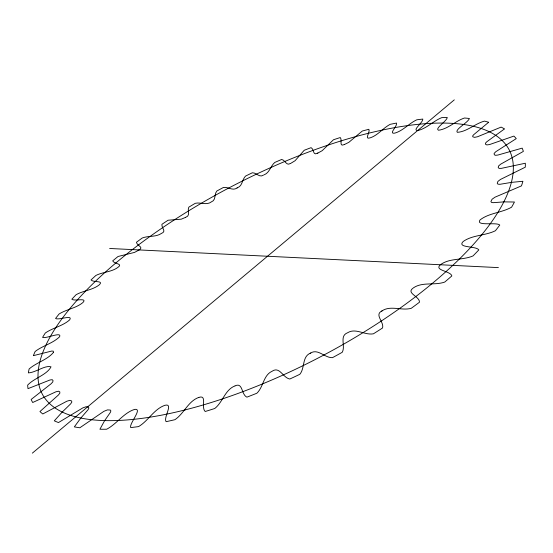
<?xml version="1.0" encoding="UTF-8"?>
<svg xmlns="http://www.w3.org/2000/svg" width="553" height="553" viewBox="0 0 553 553"><rect width="100%" height="100%" fill="white"/><g stroke="black" fill="none" stroke-linecap="round" stroke-linejoin="round"><path stroke-width="0.83" d="M53.406 352.385L53.344 351.196L51.782 351.037L33.367 355.655A275.871 100.736 -27.6 0 1 35.164 351.466C42.712 345.646 52.874 343.413 59.641 336.715C61.977 331.233 45.705 339.03 42.588 337.392A275.871 100.736 -27.6 0 1 45.298 333.017C52.894 327.742 62.8 326.056 69.671 319.855C73.279 314.318 58.452 320.477 55.57 318.473A275.871 100.736 -27.6 0 1 59.095 313.993C66.595 309.279 76.155 308.187 82.985 302.484C87.761 297.286 74.372 301.565 71.855 299.221A275.871 100.736 -27.6 0 1 76.093 294.714C83.392 290.574 92.538 290.118 99.187 284.913C104.268 280.226 93.374 282.756 91.031 279.942A275.871 100.736 -27.6 0 1 95.883 275.463C102.865 271.91 111.478 272.111 117.858 267.431C123.43 263.525 114.492 264.189 112.681 260.885A275.871 100.736 -27.6 0 1 118.052 256.488L134.51 252.417L138.844 250.101M53.378 352.461C47.579 359.726 36.332 362.581 29.129 368.969A275.871 100.736 -27.6 0 0 28.362 372.881C35.433 372.694 44.917 364.966 51.021 366.819C46.853 374.969 34.182 378.072 27.65 385.116A275.871 100.736 -27.6 0 0 28.009 388.648L50.005 379.98L52.231 379.676L53.06 380.623L52.749 381.978L51.056 383.81L31.141 399.466A275.871 100.736 -27.6 0 0 32.71 402.508L55.964 391.78L58.549 391.206L59.807 391.932L59.848 393.135L58.445 394.98L39.947 411.536A275.871 100.736 -27.6 0 0 42.795 413.969L66.92 401.195L69.83 400.351L71.648 400.98L71.8 402.107L70.708 403.794L62.047 412.248L54.312 420.826A275.871 100.736 -27.6 0 0 58.487 422.547L82.909 407.844L86.192 406.704L88.508 407.126L88.853 408.073L88.086 409.676L80.676 418.248L74.337 426.875A275.871 100.736 -27.6 0 0 79.826 427.773L103.888 411.335L107.441 409.891L110.351 410.056L110.87 410.914L110.434 412.296L104.558 420.785L99.92 429.239A275.871 100.736 -27.6 0 0 106.66 429.225C116.842 423.971 123.63 412.815 134.628 409.4C143.262 408.017 128.939 423.646 130.708 427.58A275.871 100.736 -27.6 0 0 138.596 426.591C148.356 420.84 154.052 409.013 164.905 405.308C173.995 402.957 163.135 417.55 166.107 421.683A275.871 100.736 -27.6 0 0 174.948 419.679C184.066 413.575 188.207 401.084 198.852 397.4M440.63 264.576C449.852 257.857 462.737 260.428 473.022 255.921A275.871 100.736 -27.6 0 0 478.801 249.921C476.43 245.753 456.384 248.186 463.234 241.461C472.532 234.88 485.244 235.772 495.412 230.739A275.871 100.736 -27.6 0 0 499.753 225.071C496.919 221.801 475.158 226.592 480.087 219.907C489.018 212.905 501.723 212.808 511.573 207.202A275.871 100.736 -27.6 0 0 514.449 202.011L504.066 201.88L493.041 202.688L491.417 202.35L490.905 201.52L492.087 199.211L495.025 197.172L521.472 185.884A275.871 100.736 -27.6 0 0 522.896 181.273L511.643 182.359L499.898 184.308L497.963 184.156L497.244 183.396L497.9 181.439L500.43 179.462L525.281 167.193A275.871 100.736 -27.6 0 0 525.329 163.239L501.322 168.368L499.124 168.395L498.232 167.621L498.495 166.066L500.576 164.241L523.38 151.391A275.871 100.736 -27.6 0 0 522.163 148.135L497.9 155.047L495.536 155.317L494.32 154.778L494.106 153.464L495.771 151.729L516.253 138.623A275.871 100.736 -27.6 0 0 513.903 136.086L489.585 144.554L486.834 144.934L485.41 144.153L485.486 143.144L486.778 141.782L504.481 128.925A275.871 100.736 -27.6 0 0 501.129 127.1L477.467 136.771L474.564 137.358L472.76 136.771L472.697 135.914L473.665 134.718L488.665 122.248A275.871 100.736 -27.6 0 0 484.449 121.114C475.02 123.644 467.064 131.704 457.296 132.34C454.442 129.471 468.087 122.635 469.4 118.487A275.871 100.736 -27.6 0 0 464.465 118.01C455.395 121.003 448.061 129.008 438.522 130.238C434.333 128.655 446.879 121.142 447.266 117.485A275.871 100.736 -27.6 0 0 441.743 117.63C433.31 121.01 426.695 128.503 417.791 130.549C411.639 130.508 423.204 122.503 422.81 119.075A275.871 100.736 -27.6 0 0 416.81 119.801C409.013 123.395 403.137 130.736 394.821 133.114C388.068 134.331 397.51 126.326 396.529 123.07A275.871 100.736 -27.6 0 0 390.169 124.335C383.035 128.047 377.976 135.264 370.275 137.808C363.798 139.868 370.358 132.547 368.872 129.291A275.871 100.736 -27.6 0 0 362.263 131.047L348.846 142.335L344.415 144.52M440.243 264.935C433.953 270.438 450.529 270.942 451.856 275.899A275.871 100.736 -27.6 0 1 444.75 282.051C434.706 285.687 422.568 281.615 413.52 287.788M32.35 453.142L454.29 99.858M413.063 288.148C405.819 293.221 419.644 296.284 419.485 302.208A275.871 100.736 -27.6 0 1 411.232 308.311C401.568 311.035 390.307 304.903 381.694 311.118M138.9 250.06C144.285 247.073 137.116 245.995 136.425 242.276A275.871 100.736 -27.6 0 1 142.232 238.011C148.391 235.585 155.746 237.285 161.345 233.484C166.916 231.265 161.448 228.265 161.911 224.311A275.871 100.736 -27.6 0 1 168.077 220.232L181.308 219.168L185.566 217.37M382.123 310.827C373.876 314.705 384.3 321.77 382.558 327.977A275.871 100.736 -27.6 0 1 373.399 333.818C364.71 335.394 355.71 327.701 347.685 332.712C339.01 335.934 345.819 345.936 342.224 352.296A275.871 100.736 -27.6 0 1 332.457 357.673C324.514 357.978 317.816 347.941 310.178 353.339M185.635 217.329C190.923 215.58 187.018 210.976 188.801 207.181A275.871 100.736 -27.6 0 1 195.257 203.317C200.621 202.018 206.58 205.592 211.364 201.886C216.223 200.227 214.032 194.4 216.79 191.048A275.871 100.736 -27.6 0 1 223.447 187.446C228.113 186.679 232.633 191.131 236.94 188.034M237.555 187.716C242.608 185.849 242.027 179.476 245.553 176.082A275.871 100.736 -27.6 0 1 252.355 172.771C256.509 172.612 259.454 178.045 263.539 175.073M237.009 187.999L237.424 187.785M310.758 353.035C301.8 356.27 305.159 367.932 299.837 374.298A275.871 100.736 -27.6 0 1 289.793 379.026C282.866 377.775 279.714 365.934 272.028 371.291C263.283 375.224 263.505 387.01 256.855 393.238A275.871 100.736 -27.6 0 1 246.894 397.151C241.17 394.579 242.981 382.012 235.108 385.876M264.168 174.789C269.684 172.723 270.507 165.962 274.806 162.437A275.871 100.736 -27.6 0 1 281.671 159.458C285.383 160.107 286.343 166.391 290.601 163.356M291.092 163.156L295.088 160.716L304.219 150.271A275.871 100.736 -27.6 0 1 311.083 147.658C314.235 149.137 312.68 155.925 317.394 153.209M234.914 385.946C224.995 389.734 222.804 402.204 214.764 408.494A275.871 100.736 -27.6 0 1 205.211 411.487C200.808 407.796 207.375 394.759 199.128 397.324M317.947 153.015L322.185 150.686L333.487 139.75A275.871 100.736 -27.6 0 1 340.268 137.545C342.611 140.213 338.609 147.112 344.353 144.54M317.878 153.043L317.463 153.188M109.625 248.477L498.412 267.611M185.435 409.814A263.449 96.042 -27.6 0 0 511.207 154.584A263.449 96.042 -27.6 0 0 130.363 251.173A263.449 96.042 -27.6 0 0 185.435 409.814"/></g></svg>
